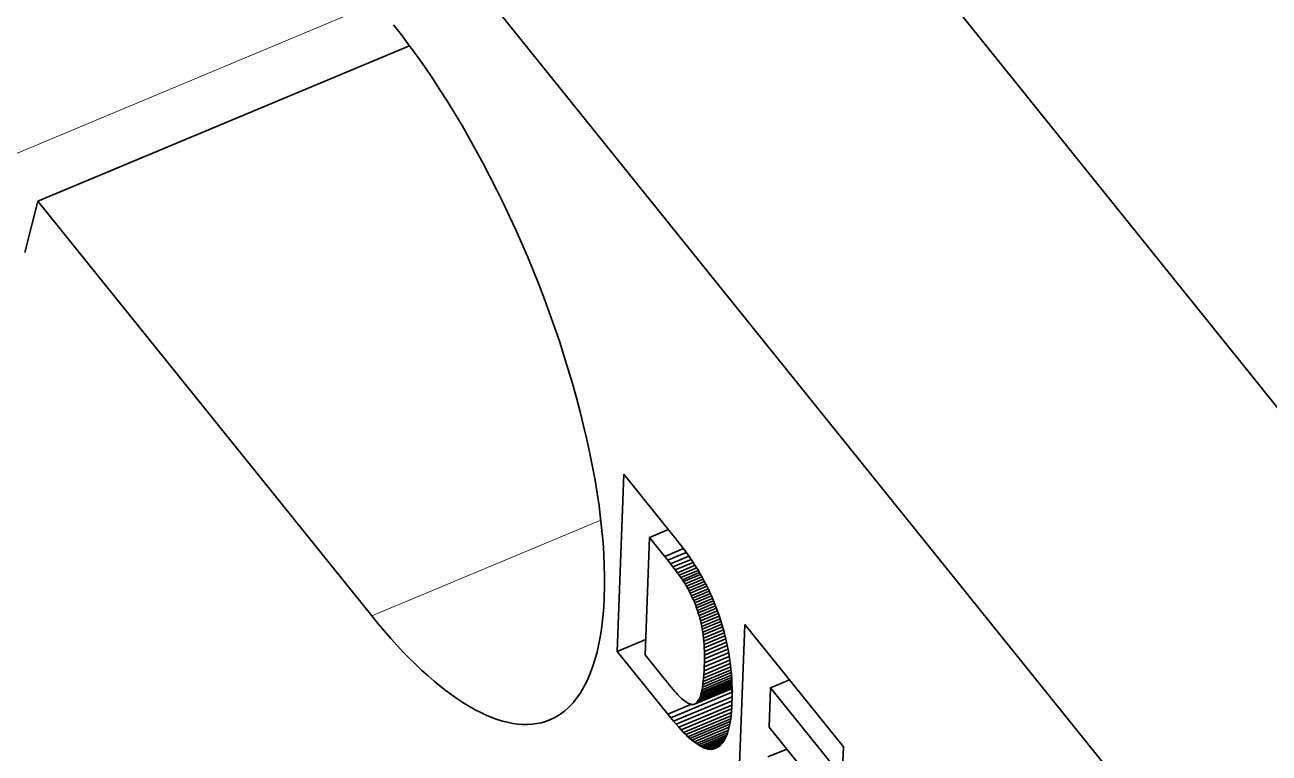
# Model space of a CAD drawing. Extents: x 23 to 417, y 3 to 294.
# Drawn here: x 278.252 to 279.975, y 70.222 to 71.231 of the extents above; entities that cross this region are included whole.
import ezdxf

# ---------------------------------------------------------------- set-up
doc = ezdxf.new("R2010")
doc.units = 0
doc.layers.get('0').update_dxf_attribs({"lineweight": 13})

# ---------------------------------------------------------------- blocks, each defined once
blk = doc.blocks.new('BLOCK4687')
at = {"color": 7, "lineweight": 35}
for p, q in [((-44.9196, 16.2729), (36.4593, -84.9002)), ((-33.0306, -2.4689), (24.2929, -73.7354))]:
    blk.add_line(p, q, dxfattribs=at)
at = {"color": 7, "lineweight": 13, "ltscale": 0.098935}
blk.add_line((-5.1974, -38.07), (-8.848, -39.5978), dxfattribs=at)
at = {"color": 7, "lineweight": 35, "ltscale": 0.069744}
blk.add_line((-4.9637, -38.3663), (-7.5372, -39.4433), dxfattribs=at)
at = {"color": 7, "lineweight": 35, "ltscale": 0.009162}
blk.add_line((-7.6272, -39.7986), (-7.5372, -39.4433), dxfattribs=at)
at = {"color": 7, "lineweight": 35, "ltscale": 0.09221}
blk.add_line((-7.5372, -39.4433), (-5.2254, -42.3173), dxfattribs=at)
at = {"color": 7, "lineweight": 35, "ltscale": 0.030738}
for p, q in [((-3.5256, -42.563), (-3.4806, -41.3343)), ((-2.6879, -43.6044), (-2.6429, -42.3757))]:
    blk.add_line(p, q, dxfattribs=at)
at = {"color": 7, "lineweight": 35, "ltscale": 0.013561}
blk.add_line((-3.4806, -41.3343), (-3.1406, -41.7569), dxfattribs=at)
at = {"color": 7, "lineweight": 13, "ltscale": 0.042988}
blk.add_line((-3.6392, -41.6535), (-5.2254, -42.3173), dxfattribs=at)
at = {"color": 7, "lineweight": 35, "ltscale": 0.020359}
blk.add_line((-3.3022, -41.7734), (-3.332, -42.5872), dxfattribs=at)
at = {"color": 7, "lineweight": 35, "ltscale": 0.003544}
for p, q in [((-3.3022, -41.7734), (-3.1714, -41.7186)), ((-2.4645, -42.8148), (-2.3337, -42.7601))]:
    blk.add_line(p, q, dxfattribs=at)
at = {"color": 7, "lineweight": 35, "ltscale": 0.003334}
blk.add_line((-3.2186, -41.8773), (-3.3022, -41.7734), dxfattribs=at)
at = {"color": 7, "lineweight": 35, "ltscale": 0.000900027}
blk.add_line((-3.1406, -41.7569), (-3.1182, -41.7851), dxfattribs=at)
at = {"color": 7, "lineweight": 35, "ltscale": 0.000865334}
blk.add_line((-3.1182, -41.7851), (-3.0968, -41.8123), dxfattribs=at)
at = {"color": 7, "lineweight": 35, "ltscale": 0.003497}
blk.add_line((-3.1966, -41.9048), (-3.0676, -41.8508), dxfattribs=at)
at = {"color": 7, "lineweight": 35, "ltscale": 0.000830799}
blk.add_line((-3.0968, -41.8123), (-3.0766, -41.8387), dxfattribs=at)
at = {"color": 7, "lineweight": 35, "ltscale": 0.000796284}
blk.add_line((-3.0766, -41.8387), (-3.0575, -41.8642), dxfattribs=at)
at = {"color": 7, "lineweight": 35, "ltscale": 0.000761848}
blk.add_line((-3.0575, -41.8642), (-3.0395, -41.8888), dxfattribs=at)
at = {"color": 7, "lineweight": 35, "ltscale": 0.000879746}
blk.add_line((-3.1966, -41.9048), (-3.2186, -41.8773), dxfattribs=at)
at = {"color": 7, "lineweight": 35, "ltscale": 0.000824395}
blk.add_line((-3.1761, -41.9306), (-3.1966, -41.9048), dxfattribs=at)
at = {"color": 7, "lineweight": 35, "ltscale": 0.003469}
blk.add_line((-3.1761, -41.9306), (-3.0481, -41.877), dxfattribs=at)
at = {"color": 7, "lineweight": 35, "ltscale": 0.000769403}
blk.add_line((-3.1571, -41.9548), (-3.1761, -41.9306), dxfattribs=at)
at = {"color": 7, "lineweight": 35, "ltscale": 0.003438}
blk.add_line((-3.1571, -41.9548), (-3.0303, -41.9017), dxfattribs=at)
at = {"color": 7, "lineweight": 35, "ltscale": 0.000714347}
blk.add_line((-3.1396, -41.9774), (-3.1571, -41.9548), dxfattribs=at)
at = {"color": 7, "lineweight": 35, "ltscale": 0.003404}
blk.add_line((-3.1396, -41.9774), (-3.014, -41.9248), dxfattribs=at)
at = {"color": 7, "lineweight": 35, "ltscale": 0.003368}
blk.add_line((-3.1237, -41.9984), (-2.9994, -41.9464), dxfattribs=at)
at = {"color": 7, "lineweight": 35, "ltscale": 0.000727564}
blk.add_line((-3.0395, -41.8888), (-3.0226, -41.9125), dxfattribs=at)
at = {"color": 7, "lineweight": 35, "ltscale": 0.000693424}
blk.add_line((-3.0226, -41.9125), (-3.0068, -41.9353), dxfattribs=at)
at = {"color": 7, "lineweight": 35, "ltscale": 0.000659399}
blk.add_line((-3.0068, -41.9353), (-2.9921, -41.9572), dxfattribs=at)
at = {"color": 7, "lineweight": 35, "ltscale": 0.000625562}
blk.add_line((-2.9921, -41.9572), (-2.9786, -41.9782), dxfattribs=at)
at = {"color": 7, "lineweight": 35, "ltscale": 0.000659118}
blk.add_line((-3.1237, -41.9984), (-3.1396, -41.9774), dxfattribs=at)
at = {"color": 7, "lineweight": 35, "ltscale": 0.00060415}
blk.add_line((-3.1092, -42.0177), (-3.1237, -41.9984), dxfattribs=at)
at = {"color": 7, "lineweight": 35, "ltscale": 0.003331}
blk.add_line((-3.1092, -42.0177), (-2.9863, -41.9663), dxfattribs=at)
at = {"color": 7, "lineweight": 35, "ltscale": 0.00054902}
blk.add_line((-3.0962, -42.0355), (-3.1092, -42.0177), dxfattribs=at)
at = {"color": 7, "lineweight": 35, "ltscale": 0.003294}
blk.add_line((-3.0962, -42.0355), (-2.9747, -41.9846), dxfattribs=at)
at = {"color": 7, "lineweight": 35, "ltscale": 0.000493917}
blk.add_line((-3.0848, -42.0515), (-3.0962, -42.0355), dxfattribs=at)
at = {"color": 7, "lineweight": 35, "ltscale": 0.00326}
blk.add_line((-3.0848, -42.0515), (-2.9645, -42.0012), dxfattribs=at)
at = {"color": 7, "lineweight": 35, "ltscale": 0.003228}
blk.add_line((-3.0748, -42.066), (-2.9557, -42.0162), dxfattribs=at)
at = {"color": 7, "lineweight": 35, "ltscale": 0.003206}
blk.add_line((-3.0663, -42.0789), (-2.948, -42.0294), dxfattribs=at)
at = {"color": 7, "lineweight": 35, "ltscale": 0.000591881}
blk.add_line((-2.9786, -41.9782), (-2.9661, -41.9984), dxfattribs=at)
at = {"color": 7, "lineweight": 35, "ltscale": 0.000775325}
blk.add_line((-2.9661, -41.9984), (-2.9504, -42.0251), dxfattribs=at)
at = {"color": 7, "lineweight": 35, "ltscale": 0.000778157}
blk.add_line((-2.9504, -42.0251), (-2.9352, -42.0522), dxfattribs=at)
at = {"color": 7, "lineweight": 35, "ltscale": 0.000439208}
blk.add_line((-3.0748, -42.066), (-3.0848, -42.0515), dxfattribs=at)
at = {"color": 7, "lineweight": 35, "ltscale": 0.000384684}
blk.add_line((-3.0663, -42.0789), (-3.0748, -42.066), dxfattribs=at)
at = {"color": 7, "lineweight": 35, "ltscale": 0.000474056}
blk.add_line((-3.0562, -42.0949), (-3.0663, -42.0789), dxfattribs=at)
at = {"color": 7, "lineweight": 35, "ltscale": 0.003181}
blk.add_line((-3.0562, -42.0949), (-2.9388, -42.0458), dxfattribs=at)
at = {"color": 7, "lineweight": 35, "ltscale": 0.000471378}
blk.add_line((-3.0465, -42.111), (-3.0562, -42.0949), dxfattribs=at)
at = {"color": 7, "lineweight": 35, "ltscale": 0.00316}
blk.add_line((-3.0465, -42.111), (-2.9298, -42.0622), dxfattribs=at)
at = {"color": 7, "lineweight": 35, "ltscale": 0.000468448}
blk.add_line((-3.0371, -42.1273), (-3.0465, -42.111), dxfattribs=at)
at = {"color": 7, "lineweight": 35, "ltscale": 0.003145}
blk.add_line((-3.0371, -42.1273), (-2.921, -42.0787), dxfattribs=at)
at = {"color": 7, "lineweight": 35, "ltscale": 0.000466215}
blk.add_line((-3.0281, -42.1436), (-3.0371, -42.1273), dxfattribs=at)
at = {"color": 7, "lineweight": 35, "ltscale": 0.003131}
blk.add_line((-3.0281, -42.1436), (-2.9126, -42.0953), dxfattribs=at)
at = {"color": 7, "lineweight": 35, "ltscale": 0.003124}
blk.add_line((-3.0195, -42.16), (-2.9043, -42.1118), dxfattribs=at)
at = {"color": 7, "lineweight": 35, "ltscale": 0.003119}
for p, q in [((-3.0113, -42.1766), (-2.8962, -42.1284)), ((-3.0035, -42.1932), (-2.8884, -42.1451))]:
    blk.add_line(p, q, dxfattribs=at)
at = {"color": 7, "lineweight": 35, "ltscale": 0.000781035}
blk.add_line((-2.9352, -42.0522), (-2.9205, -42.0798), dxfattribs=at)
at = {"color": 7, "lineweight": 35, "ltscale": 0.000784457}
blk.add_line((-2.9205, -42.0798), (-2.9062, -42.1078), dxfattribs=at)
at = {"color": 7, "lineweight": 35, "ltscale": 0.000788024}
blk.add_line((-2.9062, -42.1078), (-2.8925, -42.1361), dxfattribs=at)
at = {"color": 7, "lineweight": 35, "ltscale": 0.000463393}
blk.add_line((-3.0195, -42.16), (-3.0281, -42.1436), dxfattribs=at)
at = {"color": 7, "lineweight": 35, "ltscale": 0.000461483}
blk.add_line((-3.0113, -42.1766), (-3.0195, -42.16), dxfattribs=at)
at = {"color": 7, "lineweight": 35, "ltscale": 0.000459777}
blk.add_line((-3.0035, -42.1932), (-3.0113, -42.1766), dxfattribs=at)
at = {"color": 7, "lineweight": 35, "ltscale": 0.000457954}
blk.add_line((-2.9961, -42.21), (-3.0035, -42.1932), dxfattribs=at)
at = {"color": 7, "lineweight": 35, "ltscale": 0.003125}
blk.add_line((-2.9961, -42.21), (-2.8808, -42.1617), dxfattribs=at)
at = {"color": 7, "lineweight": 35, "ltscale": 0.000456303}
blk.add_line((-2.989, -42.2268), (-2.9961, -42.21), dxfattribs=at)
at = {"color": 7, "lineweight": 35, "ltscale": 0.003133}
blk.add_line((-2.989, -42.2268), (-2.8734, -42.1784), dxfattribs=at)
at = {"color": 7, "lineweight": 35, "ltscale": 0.003149}
blk.add_line((-2.9824, -42.2437), (-2.8662, -42.1951), dxfattribs=at)
at = {"color": 7, "lineweight": 35, "ltscale": 0.003167}
blk.add_line((-2.976, -42.2609), (-2.8592, -42.212), dxfattribs=at)
at = {"color": 7, "lineweight": 35, "ltscale": 0.000792083}
blk.add_line((-2.8925, -42.1361), (-2.8793, -42.1649), dxfattribs=at)
at = {"color": 7, "lineweight": 35, "ltscale": 0.000796211}
blk.add_line((-2.8793, -42.1649), (-2.8666, -42.1941), dxfattribs=at)
at = {"color": 7, "lineweight": 35, "ltscale": 0.000800584}
blk.add_line((-2.8666, -42.1941), (-2.8543, -42.2237), dxfattribs=at)
at = {"color": 7, "lineweight": 35, "ltscale": 0.000454912}
blk.add_line((-2.9824, -42.2437), (-2.989, -42.2268), dxfattribs=at)
at = {"color": 7, "lineweight": 35, "ltscale": 0.000456588}
blk.add_line((-2.976, -42.2609), (-2.9824, -42.2437), dxfattribs=at)
at = {"color": 7, "lineweight": 35, "ltscale": 0.00046067}
blk.add_line((-2.9701, -42.2783), (-2.976, -42.2609), dxfattribs=at)
at = {"color": 7, "lineweight": 35, "ltscale": 0.003192}
blk.add_line((-2.9701, -42.2783), (-2.8523, -42.229), dxfattribs=at)
at = {"color": 7, "lineweight": 35, "ltscale": 0.000465039}
blk.add_line((-2.9644, -42.296), (-2.9701, -42.2783), dxfattribs=at)
at = {"color": 7, "lineweight": 35, "ltscale": 0.003221}
blk.add_line((-2.9644, -42.296), (-2.8455, -42.2463), dxfattribs=at)
at = {"color": 7, "lineweight": 35, "ltscale": 0.000469861}
blk.add_line((-2.9591, -42.314), (-2.9644, -42.296), dxfattribs=at)
at = {"color": 7, "lineweight": 35, "ltscale": 0.003256}
blk.add_line((-2.9591, -42.314), (-2.8389, -42.2638), dxfattribs=at)
at = {"color": 7, "lineweight": 35, "ltscale": 0.003297}
blk.add_line((-2.9541, -42.3324), (-2.8324, -42.2814), dxfattribs=at)
at = {"color": 7, "lineweight": 35, "ltscale": 0.003341}
blk.add_line((-2.9494, -42.351), (-2.8261, -42.2994), dxfattribs=at)
at = {"color": 7, "lineweight": 35, "ltscale": 0.000805715}
blk.add_line((-2.8543, -42.2237), (-2.8426, -42.2538), dxfattribs=at)
at = {"color": 7, "lineweight": 35, "ltscale": 0.000810668}
blk.add_line((-2.8426, -42.2538), (-2.8314, -42.2842), dxfattribs=at)
at = {"color": 7, "lineweight": 35, "ltscale": 0.000811842}
blk.add_line((-2.8314, -42.2842), (-2.8207, -42.3148), dxfattribs=at)
at = {"color": 7, "lineweight": 35, "ltscale": 0.000474656}
blk.add_line((-2.9541, -42.3324), (-2.9591, -42.314), dxfattribs=at)
at = {"color": 7, "lineweight": 35, "ltscale": 0.000479936}
blk.add_line((-2.9494, -42.351), (-2.9541, -42.3324), dxfattribs=at)
at = {"color": 7, "lineweight": 35, "ltscale": 0.000485001}
blk.add_line((-2.945, -42.3699), (-2.9494, -42.351), dxfattribs=at)
at = {"color": 7, "lineweight": 35, "ltscale": 0.003392}
blk.add_line((-2.945, -42.3699), (-2.8198, -42.3175), dxfattribs=at)
at = {"color": 7, "lineweight": 35, "ltscale": 0.000490472}
blk.add_line((-2.941, -42.3891), (-2.945, -42.3699), dxfattribs=at)
at = {"color": 7, "lineweight": 35, "ltscale": 0.003447}
blk.add_line((-2.941, -42.3891), (-2.8138, -42.3359), dxfattribs=at)
at = {"color": 7, "lineweight": 35, "ltscale": 0.003507}
blk.add_line((-2.9373, -42.4086), (-2.8079, -42.3544), dxfattribs=at)
at = {"color": 7, "lineweight": 35, "ltscale": 0.003574}
blk.add_line((-2.9339, -42.4284), (-2.8021, -42.3732), dxfattribs=at)
at = {"color": 7, "lineweight": 35, "ltscale": 0.000807758}
blk.add_line((-2.8207, -42.3148), (-2.8106, -42.3455), dxfattribs=at)
at = {"color": 7, "lineweight": 35, "ltscale": 0.000804595}
blk.add_line((-2.8106, -42.3455), (-2.8011, -42.3763), dxfattribs=at)
at = {"color": 7, "lineweight": 35, "ltscale": 0.00080114}
blk.add_line((-2.8011, -42.3763), (-2.7922, -42.4071), dxfattribs=at)
at = {"color": 7, "lineweight": 35, "ltscale": 0.027247}
blk.add_line((-2.6429, -42.3757), (-1.9598, -43.225), dxfattribs=at)
at = {"color": 7, "lineweight": 35, "ltscale": 0.000496185}
blk.add_line((-2.9373, -42.4086), (-2.941, -42.3891), dxfattribs=at)
at = {"color": 7, "lineweight": 35, "ltscale": 0.000502004}
blk.add_line((-2.9339, -42.4284), (-2.9373, -42.4086), dxfattribs=at)
at = {"color": 7, "lineweight": 35, "ltscale": 0.000514794}
blk.add_line((-2.9309, -42.4487), (-2.9339, -42.4284), dxfattribs=at)
at = {"color": 7, "lineweight": 35, "ltscale": 0.003645}
blk.add_line((-2.9309, -42.4487), (-2.7964, -42.3925), dxfattribs=at)
at = {"color": 7, "lineweight": 35, "ltscale": 0.000534415}
blk.add_line((-2.9284, -42.47), (-2.9309, -42.4487), dxfattribs=at)
at = {"color": 7, "lineweight": 35, "ltscale": 0.00373}
blk.add_line((-2.9284, -42.47), (-2.7907, -42.4124), dxfattribs=at)
at = {"color": 7, "lineweight": 35, "ltscale": 0.00055457}
blk.add_line((-2.9262, -42.492), (-2.9284, -42.47), dxfattribs=at)
at = {"color": 7, "lineweight": 35, "ltscale": 0.003823}
blk.add_line((-2.9262, -42.492), (-2.7851, -42.433), dxfattribs=at)
at = {"color": 7, "lineweight": 35, "ltscale": 0.003925}
blk.add_line((-2.9245, -42.515), (-2.7797, -42.4544), dxfattribs=at)
at = {"color": 7, "lineweight": 35, "ltscale": 0.000798389}
blk.add_line((-2.7922, -42.4071), (-2.7838, -42.4379), dxfattribs=at)
at = {"color": 7, "lineweight": 35, "ltscale": 0.000795696}
blk.add_line((-2.7838, -42.4379), (-2.776, -42.4687), dxfattribs=at)
at = {"color": 7, "lineweight": 35, "ltscale": 0.00079355}
blk.add_line((-2.776, -42.4687), (-2.7688, -42.4997), dxfattribs=at)
at = {"color": 7, "lineweight": 35, "ltscale": 0.005353}
blk.add_line((-3.5256, -42.563), (-3.3281, -42.4803), dxfattribs=at)
at = {"color": 7, "lineweight": 35, "ltscale": 0.000575062}
blk.add_line((-2.9245, -42.515), (-2.9262, -42.492), dxfattribs=at)
at = {"color": 7, "lineweight": 35, "ltscale": 0.000595812}
blk.add_line((-2.9232, -42.5388), (-2.9245, -42.515), dxfattribs=at)
at = {"color": 7, "lineweight": 35, "ltscale": 0.004037}
blk.add_line((-2.9232, -42.5388), (-2.7742, -42.4764), dxfattribs=at)
at = {"color": 7, "lineweight": 35, "ltscale": 0.000616481}
blk.add_line((-2.9223, -42.5634), (-2.9232, -42.5388), dxfattribs=at)
at = {"color": 7, "lineweight": 35, "ltscale": 0.004157}
blk.add_line((-2.9223, -42.5634), (-2.7689, -42.4992), dxfattribs=at)
at = {"color": 7, "lineweight": 35, "ltscale": 0.004282}
blk.add_line((-2.9219, -42.5889), (-2.7639, -42.5228), dxfattribs=at)
at = {"color": 7, "lineweight": 35, "ltscale": 0.004413}
blk.add_line((-2.9218, -42.6153), (-2.759, -42.5471), dxfattribs=at)
at = {"color": 7, "lineweight": 35, "ltscale": 0.000791015}
blk.add_line((-2.7688, -42.4997), (-2.7622, -42.5306), dxfattribs=at)
at = {"color": 7, "lineweight": 35, "ltscale": 0.00078944}
blk.add_line((-2.7622, -42.5306), (-2.7562, -42.5616), dxfattribs=at)
at = {"color": 7, "lineweight": 35, "ltscale": 0.013962}
blk.add_line((-3.1756, -42.9981), (-3.5256, -42.563), dxfattribs=at)
at = {"color": 7, "lineweight": 35, "ltscale": 0.00554}
blk.add_line((-3.332, -42.5872), (-3.1931, -42.7599), dxfattribs=at)
at = {"color": 7, "lineweight": 35, "ltscale": 0.004835}
blk.add_line((-2.9243, -42.6982), (-2.7459, -42.6236), dxfattribs=at)
at = {"color": 7, "lineweight": 35, "ltscale": 0.004694}
blk.add_line((-2.9231, -42.6706), (-2.7499, -42.5981), dxfattribs=at)
at = {"color": 7, "lineweight": 35, "ltscale": 0.000701985}
blk.add_line((-2.9231, -42.6706), (-2.9223, -42.6425), dxfattribs=at)
at = {"color": 7, "lineweight": 35, "ltscale": 0.000637624}
blk.add_line((-2.9219, -42.5889), (-2.9223, -42.5634), dxfattribs=at)
at = {"color": 7, "lineweight": 35, "ltscale": 0.004552}
blk.add_line((-2.9223, -42.6425), (-2.7543, -42.5722), dxfattribs=at)
at = {"color": 7, "lineweight": 35, "ltscale": 0.000680324}
blk.add_line((-2.9223, -42.6425), (-2.9218, -42.6153), dxfattribs=at)
at = {"color": 7, "lineweight": 35, "ltscale": 0.000659007}
blk.add_line((-2.9218, -42.6153), (-2.9219, -42.5889), dxfattribs=at)
at = {"color": 7, "lineweight": 35, "ltscale": 0.000787688}
blk.add_line((-2.7562, -42.5616), (-2.7507, -42.5926), dxfattribs=at)
at = {"color": 7, "lineweight": 35, "ltscale": 0.000790016}
blk.add_line((-2.7507, -42.5926), (-2.7459, -42.6238), dxfattribs=at)
at = {"color": 7, "lineweight": 35, "ltscale": 0.000796157}
blk.add_line((-2.7459, -42.6238), (-2.7417, -42.6554), dxfattribs=at)
at = {"color": 7, "lineweight": 35, "ltscale": 0.00544}
blk.add_line((-2.9353, -42.8115), (-2.7346, -42.7275), dxfattribs=at)
at = {"color": 7, "lineweight": 35, "ltscale": 0.005323}
blk.add_line((-2.9325, -42.7922), (-2.736, -42.71), dxfattribs=at)
at = {"color": 7, "lineweight": 35, "ltscale": 0.005207}
blk.add_line((-2.9299, -42.7712), (-2.7378, -42.6908), dxfattribs=at)
at = {"color": 7, "lineweight": 35, "ltscale": 0.005086}
blk.add_line((-2.9277, -42.7486), (-2.74, -42.67), dxfattribs=at)
at = {"color": 7, "lineweight": 35, "ltscale": 0.000609953}
blk.add_line((-2.9277, -42.7486), (-2.9258, -42.7242), dxfattribs=at)
at = {"color": 7, "lineweight": 35, "ltscale": 0.004963}
blk.add_line((-2.9258, -42.7242), (-2.7427, -42.6476), dxfattribs=at)
at = {"color": 7, "lineweight": 35, "ltscale": 0.000651132}
blk.add_line((-2.9258, -42.7242), (-2.9243, -42.6982), dxfattribs=at)
at = {"color": 7, "lineweight": 35, "ltscale": 0.000692296}
blk.add_line((-2.9243, -42.6982), (-2.9231, -42.6706), dxfattribs=at)
at = {"color": 7, "lineweight": 35, "ltscale": 0.000803171}
blk.add_line((-2.7417, -42.6554), (-2.7381, -42.6873), dxfattribs=at)
at = {"color": 7, "lineweight": 35, "ltscale": 0.00080999}
blk.add_line((-2.7381, -42.6873), (-2.7352, -42.7196), dxfattribs=at)
at = {"color": 7, "lineweight": 35, "ltscale": 0.000817449}
blk.add_line((-2.7352, -42.7196), (-2.7329, -42.7522), dxfattribs=at)
at = {"color": 7, "lineweight": 35, "ltscale": 0.000602112}
blk.add_line((-3.1931, -42.7599), (-3.1779, -42.7786), dxfattribs=at)
at = {"color": 7, "lineweight": 35, "ltscale": 0.000563129}
blk.add_line((-3.1779, -42.7786), (-3.1637, -42.796), dxfattribs=at)
at = {"color": 7, "lineweight": 35, "ltscale": 0.000524198}
blk.add_line((-3.1637, -42.796), (-3.1502, -42.8121), dxfattribs=at)
at = {"color": 7, "lineweight": 35, "ltscale": 0.000485235}
blk.add_line((-3.1502, -42.8121), (-3.1376, -42.8269), dxfattribs=at)
at = {"color": 7, "lineweight": 35, "ltscale": 0.007069}
blk.add_line((-2.9911, -42.9282), (-2.7303, -42.8191), dxfattribs=at)
at = {"color": 7, "lineweight": 35, "ltscale": 0.006913}
blk.add_line((-2.9854, -42.9254), (-2.7303, -42.8187), dxfattribs=at)
at = {"color": 7, "lineweight": 35, "ltscale": 0.00676}
blk.add_line((-2.9798, -42.9214), (-2.7303, -42.8171), dxfattribs=at)
at = {"color": 7, "lineweight": 35, "ltscale": 0.006612}
blk.add_line((-2.9744, -42.9162), (-2.7304, -42.8141), dxfattribs=at)
at = {"color": 7, "lineweight": 35, "ltscale": 0.006467}
blk.add_line((-2.9692, -42.9098), (-2.7305, -42.81), dxfattribs=at)
at = {"color": 7, "lineweight": 35, "ltscale": 0.006326}
blk.add_line((-2.9641, -42.9022), (-2.7307, -42.8045), dxfattribs=at)
at = {"color": 7, "lineweight": 35, "ltscale": 0.00619}
blk.add_line((-2.9593, -42.8934), (-2.7309, -42.7978), dxfattribs=at)
at = {"color": 7, "lineweight": 35, "ltscale": 0.006057}
blk.add_line((-2.9546, -42.8834), (-2.7311, -42.7898), dxfattribs=at)
at = {"color": 7, "lineweight": 35, "ltscale": 0.005926}
blk.add_line((-2.9502, -42.8722), (-2.7315, -42.7806), dxfattribs=at)
at = {"color": 7, "lineweight": 35, "ltscale": 0.005798}
blk.add_line((-2.946, -42.8595), (-2.732, -42.77), dxfattribs=at)
at = {"color": 7, "lineweight": 35, "ltscale": 0.005676}
blk.add_line((-2.9421, -42.8452), (-2.7326, -42.7575), dxfattribs=at)
at = {"color": 7, "lineweight": 35, "ltscale": 0.005557}
blk.add_line((-2.9386, -42.8292), (-2.7335, -42.7434), dxfattribs=at)
at = {"color": 7, "lineweight": 35, "ltscale": 0.000448614}
blk.add_line((-2.9386, -42.8292), (-2.9353, -42.8115), dxfattribs=at)
at = {"color": 7, "lineweight": 35, "ltscale": 0.000488391}
blk.add_line((-2.9353, -42.8115), (-2.9325, -42.7922), dxfattribs=at)
at = {"color": 7, "lineweight": 35, "ltscale": 0.000528767}
blk.add_line((-2.9325, -42.7922), (-2.9299, -42.7712), dxfattribs=at)
at = {"color": 7, "lineweight": 35, "ltscale": 0.000569169}
blk.add_line((-2.9299, -42.7712), (-2.9277, -42.7486), dxfattribs=at)
at = {"color": 7, "lineweight": 35, "ltscale": 0.000800949}
for p, q in [((-2.726, -42.8433), (-2.7462, -42.8184)), ((-3.1553, -43.023), (-3.1756, -42.9981))]:
    blk.add_line(p, q, dxfattribs=at)
at = {"color": 7, "lineweight": 35, "ltscale": 0.000825014}
blk.add_line((-2.7329, -42.7522), (-2.7313, -42.7852), dxfattribs=at)
at = {"color": 7, "lineweight": 35, "ltscale": 0.000833352}
blk.add_line((-2.7313, -42.7852), (-2.7303, -42.8185), dxfattribs=at)
at = {"color": 7, "lineweight": 35, "ltscale": 0.000841554}
blk.add_line((-2.7303, -42.8185), (-2.7299, -42.8522), dxfattribs=at)
at = {"color": 7, "lineweight": 35, "ltscale": 0.006814}
blk.add_line((-2.4645, -42.8148), (-2.4745, -43.0872), dxfattribs=at)
at = {"color": 7, "lineweight": 35, "ltscale": 0.019828}
blk.add_line((-1.9674, -43.4328), (-2.4645, -42.8148), dxfattribs=at)
at = {"color": 7, "lineweight": 35, "ltscale": 0.011636}
blk.add_line((-3.1553, -43.023), (-2.726, -42.8433), dxfattribs=at)
at = {"color": 7, "lineweight": 35, "ltscale": 0.000446105}
blk.add_line((-3.1376, -42.8269), (-3.1259, -42.8403), dxfattribs=at)
at = {"color": 7, "lineweight": 35, "ltscale": 0.010997}
blk.add_line((-3.1359, -43.0463), (-2.7301, -42.8765), dxfattribs=at)
at = {"color": 7, "lineweight": 35, "ltscale": 0.000407553}
blk.add_line((-3.1259, -42.8403), (-3.1151, -42.8525), dxfattribs=at)
at = {"color": 7, "lineweight": 35, "ltscale": 0.000368874}
blk.add_line((-3.1151, -42.8525), (-3.105, -42.8633), dxfattribs=at)
at = {"color": 7, "lineweight": 35, "ltscale": 0.000330312}
blk.add_line((-3.105, -42.8633), (-3.0959, -42.8729), dxfattribs=at)
at = {"color": 7, "lineweight": 35, "ltscale": 0.000291782}
blk.add_line((-3.0959, -42.8729), (-3.0876, -42.8811), dxfattribs=at)
at = {"color": 7, "lineweight": 35, "ltscale": 0.000253322}
blk.add_line((-3.0876, -42.8811), (-3.0802, -42.888), dxfattribs=at)
at = {"color": 7, "lineweight": 35, "ltscale": 0.000298527}
blk.add_line((-3.0802, -42.888), (-3.0712, -42.8958), dxfattribs=at)
at = {"color": 7, "lineweight": 35, "ltscale": 0.000280189}
blk.add_line((-3.0712, -42.8958), (-3.0625, -42.9028), dxfattribs=at)
at = {"color": 7, "lineweight": 35, "ltscale": 0.000261947}
blk.add_line((-3.0625, -42.9028), (-3.054, -42.9091), dxfattribs=at)
at = {"color": 7, "lineweight": 35, "ltscale": 0.000228022}
blk.add_line((-2.9692, -42.9098), (-2.9641, -42.9022), dxfattribs=at)
at = {"color": 7, "lineweight": 35, "ltscale": 0.000251428}
blk.add_line((-2.9641, -42.9022), (-2.9593, -42.8934), dxfattribs=at)
at = {"color": 7, "lineweight": 35, "ltscale": 0.00027616}
blk.add_line((-2.9593, -42.8934), (-2.9546, -42.8834), dxfattribs=at)
at = {"color": 7, "lineweight": 35, "ltscale": 0.000301927}
blk.add_line((-2.9546, -42.8834), (-2.9502, -42.8722), dxfattribs=at)
at = {"color": 7, "lineweight": 35, "ltscale": 0.000333429}
blk.add_line((-2.9502, -42.8722), (-2.946, -42.8595), dxfattribs=at)
at = {"color": 7, "lineweight": 35, "ltscale": 0.000371042}
blk.add_line((-2.946, -42.8595), (-2.9421, -42.8452), dxfattribs=at)
at = {"color": 7, "lineweight": 35, "ltscale": 0.000409538}
blk.add_line((-2.9421, -42.8452), (-2.9386, -42.8292), dxfattribs=at)
at = {"color": 7, "lineweight": 35, "ltscale": 0.000859133}
blk.add_line((-2.7302, -42.8862), (-2.7312, -42.9205), dxfattribs=at)
at = {"color": 7, "lineweight": 35, "ltscale": 0.000850259}
blk.add_line((-2.7299, -42.8522), (-2.7302, -42.8862), dxfattribs=at)
at = {"color": 7, "lineweight": 35, "ltscale": 0.004458}
blk.add_line((-3.1756, -42.9981), (-3.0111, -42.9293), dxfattribs=at)
at = {"color": 7, "lineweight": 35, "ltscale": 0.010477}
blk.add_line((-3.1174, -43.068), (-2.7308, -42.9062), dxfattribs=at)
at = {"color": 7, "lineweight": 35, "ltscale": 0.009967}
blk.add_line((-3.0996, -43.0882), (-2.7318, -42.9343), dxfattribs=at)
at = {"color": 7, "lineweight": 35, "ltscale": 0.009467}
blk.add_line((-3.0826, -43.1069), (-2.7333, -42.9607), dxfattribs=at)
at = {"color": 7, "lineweight": 35, "ltscale": 0.008979}
blk.add_line((-3.0665, -43.124), (-2.7351, -42.9853), dxfattribs=at)
at = {"color": 7, "lineweight": 35, "ltscale": 0.000244563}
blk.add_line((-3.054, -42.9091), (-3.0459, -42.9145), dxfattribs=at)
at = {"color": 7, "lineweight": 35, "ltscale": 0.000227542}
blk.add_line((-3.0459, -42.9145), (-3.038, -42.9191), dxfattribs=at)
at = {"color": 7, "lineweight": 35, "ltscale": 0.000211619}
blk.add_line((-3.038, -42.9191), (-3.0305, -42.9229), dxfattribs=at)
at = {"color": 7, "lineweight": 35, "ltscale": 0.00019641}
blk.add_line((-3.0305, -42.9229), (-3.0232, -42.926), dxfattribs=at)
at = {"color": 7, "lineweight": 35, "ltscale": 0.000182779}
blk.add_line((-3.0232, -42.926), (-3.0163, -42.9282), dxfattribs=at)
at = {"color": 7, "lineweight": 35, "ltscale": 0.000170635}
blk.add_line((-3.0163, -42.9282), (-3.0096, -42.9296), dxfattribs=at)
at = {"color": 7, "lineweight": 35, "ltscale": 0.000160214}
blk.add_line((-3.0096, -42.9296), (-3.0032, -42.9302), dxfattribs=at)
at = {"color": 7, "lineweight": 35, "ltscale": 0.000153762}
blk.add_line((-3.0032, -42.9302), (-2.9971, -42.9298), dxfattribs=at)
at = {"color": 7, "lineweight": 35, "ltscale": 0.000154206}
blk.add_line((-2.9971, -42.9298), (-2.9911, -42.9282), dxfattribs=at)
at = {"color": 7, "lineweight": 35, "ltscale": 0.000160288}
blk.add_line((-2.9911, -42.9282), (-2.9854, -42.9254), dxfattribs=at)
at = {"color": 7, "lineweight": 35, "ltscale": 0.000171681}
blk.add_line((-2.9854, -42.9254), (-2.9798, -42.9214), dxfattribs=at)
at = {"color": 7, "lineweight": 35, "ltscale": 0.000187447}
blk.add_line((-2.9798, -42.9214), (-2.9744, -42.9162), dxfattribs=at)
at = {"color": 7, "lineweight": 35, "ltscale": 0.000206432}
blk.add_line((-2.9744, -42.9162), (-2.9692, -42.9098), dxfattribs=at)
at = {"color": 7, "lineweight": 35, "ltscale": 0.000665013}
blk.add_line((-2.7345, -42.9781), (-2.7369, -43.0046), dxfattribs=at)
at = {"color": 7, "lineweight": 35, "ltscale": 0.000702282}
blk.add_line((-2.7326, -42.9501), (-2.7345, -42.9781), dxfattribs=at)
at = {"color": 7, "lineweight": 35, "ltscale": 0.000740056}
blk.add_line((-2.7312, -42.9205), (-2.7326, -42.9501), dxfattribs=at)
at = {"color": 7, "lineweight": 35, "ltscale": 0.000757944}
blk.add_line((-3.1359, -43.0463), (-3.1553, -43.023), dxfattribs=at)
at = {"color": 7, "lineweight": 35, "ltscale": 0.000714956}
blk.add_line((-3.1174, -43.068), (-3.1359, -43.0463), dxfattribs=at)
at = {"color": 7, "lineweight": 35, "ltscale": 0.00067281}
blk.add_line((-3.0996, -43.0882), (-3.1174, -43.068), dxfattribs=at)
at = {"color": 7, "lineweight": 35, "ltscale": 0.008504}
blk.add_line((-3.0511, -43.1395), (-2.7374, -43.0082), dxfattribs=at)
at = {"color": 7, "lineweight": 35, "ltscale": 0.008041}
blk.add_line((-3.0366, -43.1535), (-2.7399, -43.0293), dxfattribs=at)
at = {"color": 7, "lineweight": 35, "ltscale": 0.007591}
blk.add_line((-3.0229, -43.1659), (-2.7428, -43.0487), dxfattribs=at)
at = {"color": 7, "lineweight": 35, "ltscale": 0.007156}
blk.add_line((-3.0099, -43.1768), (-2.7459, -43.0663), dxfattribs=at)
at = {"color": 7, "lineweight": 35, "ltscale": 0.000520757}
blk.add_line((-2.7475, -43.0748), (-2.7521, -43.0952), dxfattribs=at)
at = {"color": 7, "lineweight": 35, "ltscale": 0.000555985}
blk.add_line((-2.7434, -43.053), (-2.7475, -43.0748), dxfattribs=at)
at = {"color": 7, "lineweight": 35, "ltscale": 0.000591653}
blk.add_line((-2.7399, -43.0296), (-2.7434, -43.053), dxfattribs=at)
at = {"color": 7, "lineweight": 35, "ltscale": 0.000628182}
blk.add_line((-2.7369, -43.0046), (-2.7399, -43.0296), dxfattribs=at)
at = {"color": 7, "lineweight": 35, "ltscale": 0.000630119}
blk.add_line((-3.0826, -43.1069), (-3.0996, -43.0882), dxfattribs=at)
at = {"color": 7, "lineweight": 35, "ltscale": 0.000587976}
blk.add_line((-3.0665, -43.124), (-3.0826, -43.1069), dxfattribs=at)
at = {"color": 7, "lineweight": 35, "ltscale": 0.000546079}
blk.add_line((-3.0511, -43.1395), (-3.0665, -43.124), dxfattribs=at)
at = {"color": 7, "lineweight": 35, "ltscale": 0.000504469}
blk.add_line((-3.0366, -43.1535), (-3.0511, -43.1395), dxfattribs=at)
at = {"color": 7, "lineweight": 35, "ltscale": 0.000462996}
blk.add_line((-3.0229, -43.1659), (-3.0366, -43.1535), dxfattribs=at)
at = {"color": 7, "lineweight": 35, "ltscale": 0.00659}
blk.add_line((-2.9936, -43.1896), (-2.7504, -43.0878), dxfattribs=at)
at = {"color": 7, "lineweight": 35, "ltscale": 0.006024}
blk.add_line((-2.9778, -43.2009), (-2.7555, -43.1079), dxfattribs=at)
at = {"color": 7, "lineweight": 35, "ltscale": 0.005459}
blk.add_line((-2.9628, -43.2108), (-2.7613, -43.1265), dxfattribs=at)
at = {"color": 7, "lineweight": 35, "ltscale": 0.004891}
blk.add_line((-2.9483, -43.2194), (-2.7678, -43.1438), dxfattribs=at)
at = {"color": 7, "lineweight": 35, "ltscale": 0.004321}
blk.add_line((-2.9346, -43.2265), (-2.7751, -43.1598), dxfattribs=at)
at = {"color": 7, "lineweight": 35, "ltscale": 0.000479374}
blk.add_line((-2.769, -43.1469), (-2.7772, -43.1642), dxfattribs=at)
at = {"color": 7, "lineweight": 35, "ltscale": 0.0004219}
blk.add_line((-2.7628, -43.1312), (-2.769, -43.1469), dxfattribs=at)
at = {"color": 7, "lineweight": 35, "ltscale": 0.000453541}
blk.add_line((-2.7572, -43.1139), (-2.7628, -43.1312), dxfattribs=at)
at = {"color": 7, "lineweight": 35, "ltscale": 0.000486727}
blk.add_line((-2.7521, -43.0952), (-2.7572, -43.1139), dxfattribs=at)
at = {"color": 7, "lineweight": 35, "ltscale": 0.018449}
blk.add_line((-2.4745, -43.0872), (-2.0119, -43.6622), dxfattribs=at)
at = {"color": 7, "lineweight": 35, "ltscale": 0.000422538}
blk.add_line((-3.0099, -43.1768), (-3.0229, -43.1659), dxfattribs=at)
at = {"color": 7, "lineweight": 35, "ltscale": 0.000518659}
blk.add_line((-2.9936, -43.1896), (-3.0099, -43.1768), dxfattribs=at)
at = {"color": 7, "lineweight": 35, "ltscale": 0.000484845}
blk.add_line((-2.9778, -43.2009), (-2.9936, -43.1896), dxfattribs=at)
at = {"color": 7, "lineweight": 35, "ltscale": 0.000451402}
blk.add_line((-2.9628, -43.2108), (-2.9778, -43.2009), dxfattribs=at)
at = {"color": 7, "lineweight": 35, "ltscale": 0.000418924}
blk.add_line((-2.9483, -43.2194), (-2.9628, -43.2108), dxfattribs=at)
at = {"color": 7, "lineweight": 35, "ltscale": 0.000387811}
blk.add_line((-2.9346, -43.2265), (-2.9483, -43.2194), dxfattribs=at)
at = {"color": 7, "lineweight": 35, "ltscale": 0.000357556}
blk.add_line((-2.9215, -43.2323), (-2.9346, -43.2265), dxfattribs=at)
at = {"color": 7, "lineweight": 35, "ltscale": 0.003758}
blk.add_line((-2.9215, -43.2323), (-2.7828, -43.1742), dxfattribs=at)
at = {"color": 7, "lineweight": 35, "ltscale": 0.000329449}
blk.add_line((-2.909, -43.2366), (-2.9215, -43.2323), dxfattribs=at)
at = {"color": 7, "lineweight": 35, "ltscale": 0.003202}
blk.add_line((-2.909, -43.2366), (-2.7909, -43.1872), dxfattribs=at)
at = {"color": 7, "lineweight": 35, "ltscale": 0.000303846}
blk.add_line((-2.8972, -43.2396), (-2.909, -43.2366), dxfattribs=at)
at = {"color": 7, "lineweight": 35, "ltscale": 0.002657}
blk.add_line((-2.8972, -43.2396), (-2.7992, -43.1986), dxfattribs=at)
at = {"color": 7, "lineweight": 35, "ltscale": 0.000280714}
blk.add_line((-2.8861, -43.2411), (-2.8972, -43.2396), dxfattribs=at)
at = {"color": 7, "lineweight": 35, "ltscale": 0.002128}
blk.add_line((-2.8861, -43.2411), (-2.8076, -43.2083), dxfattribs=at)
at = {"color": 7, "lineweight": 35, "ltscale": 0.000261784}
blk.add_line((-2.8756, -43.2413), (-2.8861, -43.2411), dxfattribs=at)
at = {"color": 7, "lineweight": 35, "ltscale": 0.001629}
blk.add_line((-2.8756, -43.2413), (-2.8155, -43.2161), dxfattribs=at)
at = {"color": 7, "lineweight": 35, "ltscale": 0.000331051}
blk.add_line((-2.8625, -43.2398), (-2.8756, -43.2413), dxfattribs=at)
at = {"color": 7, "lineweight": 35, "ltscale": 0.0009747}
blk.add_line((-2.8625, -43.2398), (-2.8265, -43.2247), dxfattribs=at)
at = {"color": 7, "lineweight": 35, "ltscale": 0.00032551}
blk.add_line((-2.8499, -43.2365), (-2.8625, -43.2398), dxfattribs=at)
at = {"color": 7, "lineweight": 35, "ltscale": 0.000326472}
blk.add_line((-2.8379, -43.2314), (-2.8499, -43.2365), dxfattribs=at)
at = {"color": 7, "lineweight": 35, "ltscale": 0.000333881}
blk.add_line((-2.8264, -43.2246), (-2.8379, -43.2314), dxfattribs=at)
at = {"color": 7, "lineweight": 35, "ltscale": 0.000347278}
blk.add_line((-2.8154, -43.216), (-2.8264, -43.2246), dxfattribs=at)
at = {"color": 7, "lineweight": 35, "ltscale": 0.000365995}
blk.add_line((-2.805, -43.2057), (-2.8154, -43.216), dxfattribs=at)
at = {"color": 7, "lineweight": 35, "ltscale": 0.000389364}
blk.add_line((-2.7952, -43.1936), (-2.805, -43.2057), dxfattribs=at)
at = {"color": 7, "lineweight": 35, "ltscale": 0.000416346}
blk.add_line((-2.7859, -43.1798), (-2.7952, -43.1936), dxfattribs=at)
at = {"color": 7, "lineweight": 35, "ltscale": 0.000446719}
blk.add_line((-2.7772, -43.1642), (-2.7859, -43.1798), dxfattribs=at)
at = {"color": 7, "lineweight": 35, "ltscale": 0.00353}
blk.add_line((-2.4821, -43.2942), (-2.3518, -43.2397), dxfattribs=at)
at = {"color": 7, "lineweight": 35, "ltscale": 0.0052}
blk.add_line((-1.9598, -43.225), (-1.9674, -43.4328), dxfattribs=at)
at = {"color": 7, "lineweight": 35}
for start_param, end_param in [(3.141572, 5.381185), (2.239593, 3.141572)]:
    blk.add_ellipse((-5.1504, -40.2695), major_axis=(-1.1582, 2.7674), ratio=0.365278, start_param=start_param, end_param=end_param, dxfattribs=at)

msp = doc.modelspace()

# ---------------------------------------------------------------- block references
at = {"lineweight": 0, "xscale": 0.2, "yscale": 0.2, "zscale": 0.2}
msp.add_blockref('BLOCK4687', (279.777, 78.8757), dxfattribs=at)

doc.saveas('drawing.dxf')
